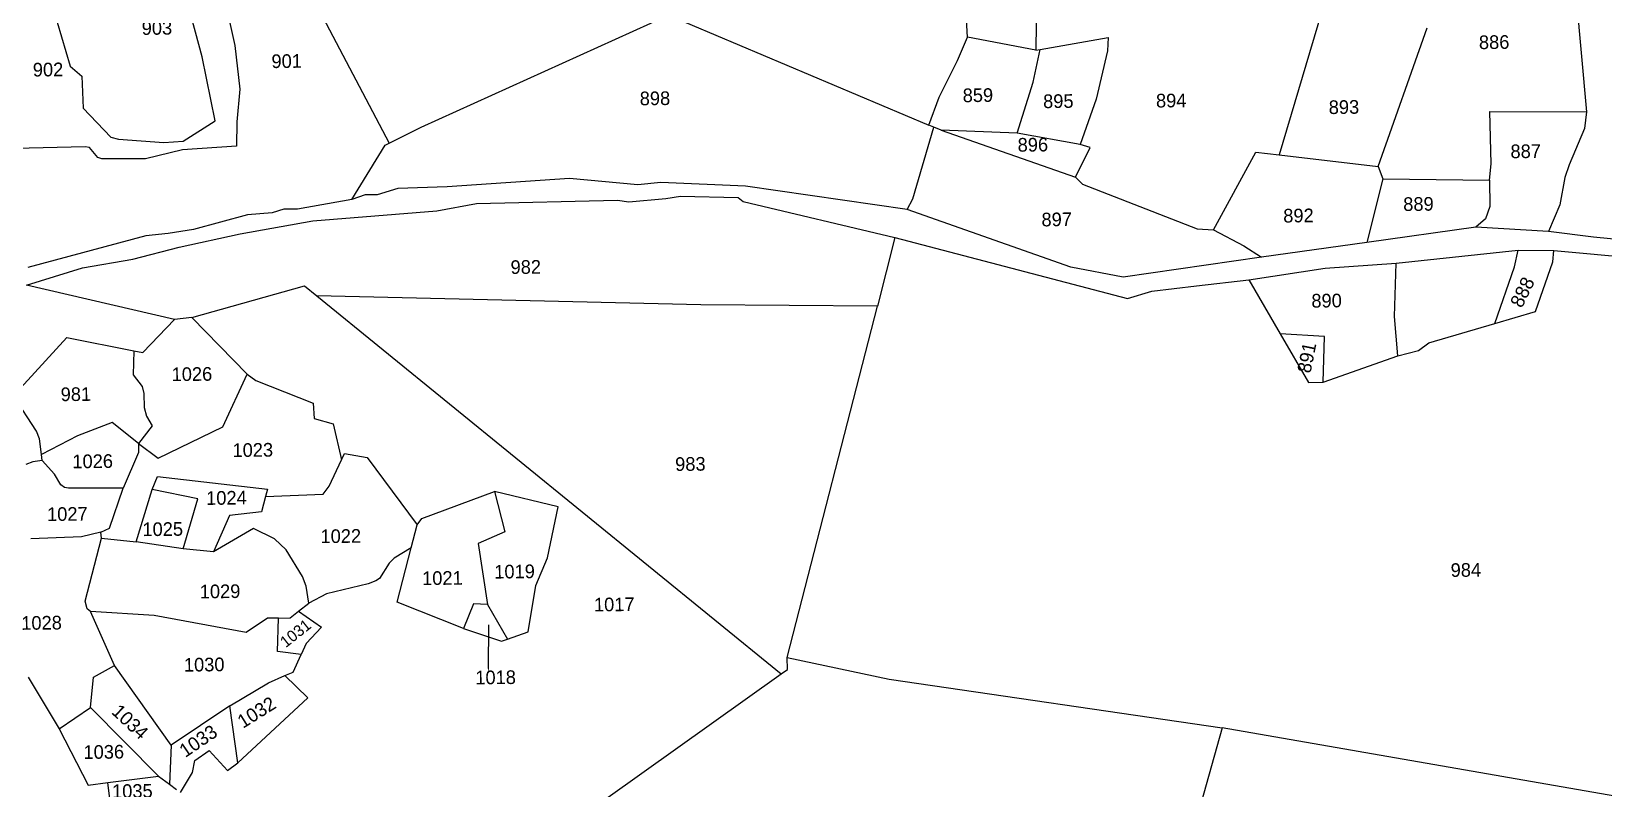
# Model space of a CAD drawing. Header units: metres. Extents: x 258455 to 262651, y 2177301 to 2183135.
# Drawn here: x 261042 to 262103, y 2178719 to 2179229 of the extents above; entities that cross this region are included whole.
import ezdxf

# ---------------------------------------------------------------- set-up
doc = ezdxf.new("R2010")
doc.units = ezdxf.units.M
for name, color, linetype in [('POLY_PARCEL', 6, 'Continuous'), ('POLY_ROAD', 30, 'Continuous'), ('TEXT_PARCEL', 7, 'Continuous')]:
    doc.layers.add(name, color=color, linetype=linetype)
doc.styles.add('TEXT_MAP', font='', dxfattribs={"height": 1.8})
doc.styles.get('TEXT_MAP').set_extended_font_data('Kruti Dev 050')

msp = doc.modelspace()

# ---------------------------------------------------------------- linework, layer by layer
msp.add_lwpolyline([(261350.7, 2178799.7), (261350.9, 2178829.1)])
msp.add_solid([(261351.1, 2178799.7), (261350.7, 2178797.2), (261350.3, 2178799.7)])
at = {"layer": 'POLY_PARCEL'}
for p, q in [((262082.2, 2179285.1), (262091.9, 2179175.1)), ((261721, 2179272), (261720.3, 2179216.7)), ((261674.2, 2179225.5), (261672.8, 2179249.6)), ((261157.5, 2179212.4), (261147.8, 2179248.1)), ((261173.2, 2179248.4), (261179.5, 2179220)), ((261236.6, 2179243.3), (261283.7, 2179154.1)), ((261305.3, 2179164.9), (261472.2, 2179240.5)), ((261472.2, 2179240.5), (261647.9, 2179166.1)), ((261913.1, 2179242.3), (261884.5, 2179146.1)), ((261059.6, 2179235.7), (261068.4, 2179206)), ((261951.4, 2179138.3), (261984.4, 2179231.8)), ((261179.5, 2179220), (261182.9, 2179190.4)), ((261667.4, 2179209.8), (261674.2, 2179225.5)), ((261720.3, 2179216.7), (261674.2, 2179225.5)), ((261718.4, 2179195.2), (261723.2, 2179217.2)), ((261720.3, 2179216.7), (261723.2, 2179217.2)), ((261723.2, 2179217.2), (261769.1, 2179225.3)), ((261769.1, 2179225.3), (261768.5, 2179216.3)), ((261166.2, 2179169.1), (261157.5, 2179212.4)), ((261654.9, 2179185.2), (261667.4, 2179209.8)), ((261768.5, 2179216.3), (261761, 2179183.7)), ((261068.4, 2179206), (261076.2, 2179199.3)), ((261076.2, 2179199.3), (261077.2, 2179177.7)), ((261182.9, 2179190.4), (261180.9, 2179168.4)), ((261647.9, 2179166.1), (261654.9, 2179185.2)), ((261707.7, 2179160.8), (261718.4, 2179195.2)), ((261077.2, 2179177.7), (261095.7, 2179158.1)), ((261761, 2179183.7), (261750.2, 2179153.2)), ((262027.5, 2179140.1), (262026.7, 2179175.5)), ((262026.7, 2179175.5), (262091.9, 2179175.1)), ((262091.9, 2179175.1), (262090.7, 2179163.9)), ((261144.6, 2179155.3), (261166.2, 2179169.1)), ((261180.9, 2179168.4), (261180.7, 2179152.1)), ((261283.7, 2179154.1), (261305.3, 2179164.9)), ((261637.3, 2179116.4), (261651.3, 2179164.8)), ((261651.3, 2179164.8), (261647.9, 2179166.1)), ((261656.3, 2179162.9), (261651.3, 2179164.8)), ((262090.7, 2179163.9), (262080.2, 2179139.5)), ((261095.7, 2179158.1), (261100.9, 2179156.7)), ((261100.9, 2179156.7), (261131.7, 2179154.6)), ((261131.7, 2179154.6), (261144.6, 2179155.3)), ((261280.9, 2179152.7), (261283.7, 2179154.1)), ((261656.3, 2179162.9), (261747, 2179131.1)), ((261707.7, 2179160.8), (261656.3, 2179162.9)), ((261750.2, 2179153.2), (261707.7, 2179160.8)), ((261757, 2179151.1), (261750.2, 2179153.2)), ((261078.4, 2179151.5), (261031.3, 2179150.4)), ((261081.3, 2179151.2), (261078.4, 2179151.5)), ((261087.1, 2179144.3), (261081.3, 2179151.2)), ((261089.7, 2179143.5), (261087.1, 2179144.3)), ((261119.2, 2179143.5), (261089.7, 2179143.5)), ((261144.3, 2179149.6), (261119.2, 2179143.5)), ((261180.7, 2179152.1), (261144.3, 2179149.6)), ((261258.4, 2179116.1), (261280.9, 2179152.7)), ((261747, 2179131.1), (261757, 2179151.1)), ((261840.1, 2179095.5), (261868.7, 2179147.9)), ((261868.7, 2179147.9), (261884.5, 2179146.1)), ((261884.5, 2179146.1), (261951.4, 2179138.3)), ((261951.4, 2179138.3), (261954.5, 2179130)), ((262026.4, 2179129.1), (262027.5, 2179140.1)), ((262080.2, 2179139.5), (262077.4, 2179130.8)), ((261747, 2179131.1), (261751.7, 2179126.3)), ((261751.7, 2179126.3), (261829.1, 2179096.3)), ((261954.5, 2179130), (261943.6, 2179087.1)), ((261954.5, 2179130), (262026.4, 2179129.1)), ((262026.4, 2179129.1), (262026.6, 2179111.4)), ((262077.4, 2179130.8), (262074, 2179112.5)), ((261633.4, 2179109.3), (261637.3, 2179116.4)), ((262026.6, 2179111.4), (262023.7, 2179103)), ((262074, 2179112.5), (262066.3, 2179094.5)), ((262023.7, 2179103), (262017.3, 2179097.5)), ((261625, 2179090.4), (261613.4, 2179044)), ((261829.1, 2179096.3), (261840.1, 2179095.5)), ((261840.1, 2179095.5), (261860.7, 2179084.8)), ((261860.7, 2179084.8), (261872.6, 2179077.1)), ((262043.4, 2179070.7), (262045.8, 2179081.9)), ((262069.2, 2179073.9), (262070, 2179081.6)), ((261962.4, 2179037.2), (261963.5, 2179073)), ((262030, 2179032.4), (262043.4, 2179070.7)), ((262057.5, 2179040.6), (262069.2, 2179073.9)), ((261138.9, 2179035.2), (261038.8, 2179058.2)), ((261150.4, 2179036.4), (261226.5, 2179057.9)), ((261226.5, 2179057.9), (261234.9, 2179051)), ((261864.1, 2179061.9), (261885.1, 2179025.5)), ((261494.2, 2179044.9), (261234.9, 2179051)), ((261234.9, 2179051), (261548.3, 2178796)), ((261150.4, 2179036.4), (261138.9, 2179035.2)), ((261187.9, 2178998.2), (261150.4, 2179036.4)), ((261613.4, 2179044), (261494.2, 2179044.9)), ((261552.4, 2178807), (261613.4, 2179044)), ((261964.5, 2179010.5), (261962.4, 2179037.2)), ((262030, 2179032.4), (262057.5, 2179040.6)), ((261117.4, 2179012.9), (261138.9, 2179035.2)), ((261985.6, 2179019.3), (262030, 2179032.4)), ((261030, 2178983.5), (261066.1, 2179022.9)), ((261066.1, 2179022.9), (261111.4, 2179014)), ((261915, 2179023.7), (261885.1, 2179025.5)), ((261885.1, 2179025.5), (261904.2, 2178992.5)), ((261914.2, 2178992.9), (261915, 2179023.7)), ((261978.6, 2179014.2), (261985.6, 2179019.3)), ((261111.4, 2179014), (261111, 2178997.7)), ((261111.4, 2179014), (261117.4, 2179012.9)), ((261914.2, 2178992.9), (261964.5, 2179010.5)), ((261964.5, 2179010.5), (261978.6, 2179014.2)), ((261111, 2178997.7), (261117, 2178990)), ((261171.4, 2178962.6), (261187.9, 2178998.2)), ((261187.9, 2178998.2), (261193.7, 2178993.9)), ((261045.6, 2178959.7), (261030, 2178983.5)), ((261117, 2178990), (261118.1, 2178985.2)), ((261118.1, 2178985.2), (261118.4, 2178975.8)), ((261193.7, 2178993.9), (261232.3, 2178978.6)), ((261904.2, 2178992.5), (261914.2, 2178992.9)), ((261118.4, 2178975.8), (261119.9, 2178969.9)), ((261232.3, 2178978.6), (261233.1, 2178968.2)), ((261096.6, 2178965.7), (261073.3, 2178956.6)), ((261114.6, 2178951.4), (261096.6, 2178965.7)), ((261123.8, 2178963.3), (261114.6, 2178951.4)), ((261119.9, 2178969.9), (261123.8, 2178963.3)), ((261127.8, 2178941.5), (261171.4, 2178962.6)), ((261233.1, 2178968.2), (261246, 2178964.7)), ((261246, 2178964.7), (261251.6, 2178940.5)), ((261047.6, 2178954.6), (261045.6, 2178959.7)), ((261048.9, 2178944.1), (261047.6, 2178954.6)), ((261073.3, 2178956.6), (261048.9, 2178944.1)), ((261049.4, 2178939.9), (261048.9, 2178944.1)), ((261114.6, 2178945.4), (261104.1, 2178921.4)), ((261114.6, 2178951.4), (261114.6, 2178945.4)), ((261114.6, 2178951.4), (261127.8, 2178941.5)), ((261251.6, 2178940.5), (261253.6, 2178944.7)), ((261253.6, 2178944.7), (261268.9, 2178942)), ((261268.9, 2178942), (261302.7, 2178896.6)), ((261043.1, 2178939.1), (261038.4, 2178937.2)), ((261049.4, 2178939.9), (261043.1, 2178939.1)), ((261057.8, 2178930.8), (261049.4, 2178939.9)), ((261062, 2178923.5), (261057.8, 2178930.8)), ((261243.2, 2178922.6), (261251.6, 2178940.5)), ((261064.5, 2178921.7), (261062, 2178923.5)), ((261067.2, 2178921.4), (261064.5, 2178921.7)), ((261104.1, 2178921.4), (261067.2, 2178921.4)), ((261095, 2178894.4), (261104.1, 2178921.4)), ((261113, 2178885), (261123.8, 2178920.3)), ((261123.8, 2178920.3), (261127.4, 2178929.1)), ((261154.6, 2178914.2), (261123.8, 2178920.3)), ((261127.4, 2178929.1), (261201.6, 2178920.6)), ((261201.6, 2178920.6), (261200.3, 2178915.7)), ((261239.2, 2178917.3), (261243.2, 2178922.6)), ((261144.6, 2178880.3), (261154.6, 2178914.2)), ((261200.3, 2178915.7), (261197.5, 2178905.3)), ((261200.3, 2178915.7), (261239.2, 2178917.3)), ((261305.7, 2178900.8), (261354.8, 2178919)), ((261397.7, 2178908.7), (261354.8, 2178919)), ((261354.8, 2178919), (261361.8, 2178891.9)), ((261175.9, 2178902.9), (261165.1, 2178878.3)), ((261197.5, 2178905.3), (261175.9, 2178902.9)), ((261302.7, 2178896.6), (261305.7, 2178900.8)), ((261390.5, 2178874.4), (261397.7, 2178908.7)), ((261075.9, 2178888.5), (261041.9, 2178887.1)), ((261089.1, 2178891.6), (261075.9, 2178888.5)), ((261089.1, 2178891.6), (261095, 2178894.4)), ((261089.4, 2178887.6), (261089.1, 2178891.6)), ((261192.1, 2178894.1), (261165.1, 2178878.3)), ((261206.4, 2178887.2), (261192.1, 2178894.1)), ((261298.5, 2178881), (261302.7, 2178896.6)), ((261361.8, 2178891.9), (261343.7, 2178883.9)), ((261078.5, 2178845.1), (261089.4, 2178887.6)), ((261089.4, 2178887.6), (261113, 2178885)), ((261144.6, 2178880.3), (261113, 2178885)), ((261165.1, 2178878.3), (261144.6, 2178880.3)), ((261214.1, 2178879.6), (261206.4, 2178887.2)), ((261225.1, 2178861.7), (261214.1, 2178879.6)), ((261298.5, 2178881), (261287, 2178874.1)), ((261289, 2178844.3), (261298.5, 2178881)), ((261343.7, 2178883.9), (261350.1, 2178842.7)), ((261283.8, 2178870.8), (261277.1, 2178860.3)), ((261287, 2178874.1), (261283.8, 2178870.8)), ((261382.8, 2178855.6), (261390.5, 2178874.4)), ((261227.7, 2178855.1), (261225.1, 2178861.7)), ((261269.6, 2178856.7), (261241.4, 2178849.9)), ((261274.6, 2178858.7), (261269.6, 2178856.7)), ((261277.1, 2178860.3), (261274.6, 2178858.7)), ((261229.4, 2178843.8), (261227.7, 2178855.1)), ((261241.4, 2178849.9), (261229.4, 2178843.8)), ((261377.6, 2178824.3), (261382.8, 2178855.6)), ((261079.9, 2178839.9), (261078.5, 2178845.1)), ((261082, 2178838), (261079.9, 2178839.9)), ((261125.1, 2178835.5), (261082, 2178838)), ((261098.4, 2178801.7), (261082, 2178838)), ((261187.2, 2178824), (261125.1, 2178835.5)), ((261216.8, 2178833.8), (261222.5, 2178838.3)), ((261222.5, 2178838.3), (261229.4, 2178843.8)), ((261222.5, 2178838.3), (261238, 2178827.6)), ((261333.9, 2178826.7), (261289, 2178844.3)), ((261289, 2178844.3), (261289, 2178844.3)), ((261340.6, 2178843.3), (261333.9, 2178826.7)), ((261350.1, 2178842.7), (261340.6, 2178843.3)), ((261350.1, 2178842.7), (261363.6, 2178819.5)), ((261201.5, 2178833.5), (261187.2, 2178824)), ((261209, 2178833.6), (261201.5, 2178833.5)), ((261208.4, 2178811.1), (261209, 2178833.6)), ((261209, 2178833.6), (261216.8, 2178833.8)), ((261238, 2178827.6), (261227.7, 2178816.5)), ((261333.9, 2178826.7), (261359.5, 2178818)), ((261363.6, 2178819.5), (261377.6, 2178824.3)), ((261227.7, 2178816.5), (261224.4, 2178809)), ((261359.5, 2178818), (261363.6, 2178819.5)), ((261224.4, 2178809), (261208.4, 2178811.1)), ((261219, 2178797.2), (261224.4, 2178809)), ((261552.5, 2178798.9), (261552.4, 2178807)), ((261552.4, 2178807), (261621.2, 2178792.5)), ((261039.9, 2178793.7), (261060.9, 2178758.9)), ((261082.1, 2178773.3), (261084, 2178793.8)), ((261084, 2178793.8), (261098.4, 2178801.7)), ((261136.5, 2178748), (261098.4, 2178801.7)), ((261202.2, 2178790), (261213.2, 2178794.8)), ((261213.2, 2178794.8), (261219, 2178797.2)), ((261213.2, 2178794.8), (261228.7, 2178779.8)), ((261347.6, 2178653.2), (261548.3, 2178796)), ((261548.3, 2178796), (261552.5, 2178798.9)), ((261621.2, 2178792.5), (261846, 2178759.5)), ((261176.1, 2178774.4), (261202.2, 2178790)), ((261060.9, 2178758.9), (261082.1, 2178773.3)), ((261128.1, 2178727.1), (261082.1, 2178773.3)), ((261176.1, 2178774.4), (261136.5, 2178748)), ((261181.5, 2178736), (261176.1, 2178774.4)), ((261228.7, 2178779.8), (261181.5, 2178736)), ((261060.9, 2178758.9), (261080.4, 2178721)), ((261846, 2178759.5), (261771.8, 2178495.5)), ((262143.7, 2178707.9), (261846, 2178759.5)), ((261136.5, 2178748), (261135.5, 2178721.5)), ((261152.6, 2178737.6), (261162.2, 2178744.2)), ((261162.2, 2178744.2), (261174.6, 2178730.9)), ((261142.8, 2178716), (261150.9, 2178729.4)), ((261150.9, 2178729.4), (261152.6, 2178737.6)), ((261174.6, 2178730.9), (261181.5, 2178736)), ((261080.4, 2178721), (261093.7, 2178722.7)), ((261093.7, 2178722.7), (261128.1, 2178727.1)), ((261095.7, 2178706.2), (261093.7, 2178722.7)), ((261128.1, 2178727.1), (261135.5, 2178721.5)), ((261135.5, 2178721.5), (261140.2, 2178718))]:
    msp.add_line(p, q, dxfattribs=at)
at = {"layer": 'POLY_ROAD'}
for p, q in [((261289.5, 2179123.4), (261275.7, 2179119.3)), ((261322.8, 2179124.7), (261289.5, 2179123.4)), ((261405.5, 2179130.2), (261322.8, 2179124.7)), ((261451.5, 2179125.9), (261405.5, 2179130.2)), ((261467, 2179127.5), (261451.5, 2179125.9)), ((261524.3, 2179125.1), (261467, 2179127.5)), ((261633.4, 2179109.3), (261524.3, 2179125.1)), ((261258.4, 2179116.1), (261221.8, 2179109.6)), ((261267.5, 2179119.3), (261258.4, 2179116.1)), ((261275.7, 2179119.3), (261267.5, 2179119.3)), ((261315.8, 2179108.5), (261342.7, 2179113.4)), ((261342.7, 2179113.4), (261437.8, 2179115.6)), ((261437.8, 2179115.6), (261445.4, 2179114.5)), ((261445.4, 2179114.5), (261470.4, 2179116.7)), ((261470.4, 2179116.7), (261480.3, 2179118.3)), ((261480.3, 2179118.3), (261519.2, 2179117.3)), ((261519.2, 2179117.3), (261522.7, 2179114.7)), ((261522.7, 2179114.7), (261625, 2179090.4)), ((261188, 2179105.8), (261151.6, 2179095.8)), ((261183.2, 2179092.8), (261232.2, 2179101.6)), ((261204.8, 2179107), (261188, 2179105.8)), ((261212.5, 2179109.5), (261204.8, 2179107)), ((261221.8, 2179109.6), (261212.5, 2179109.5)), ((261232.2, 2179101.6), (261315.8, 2179108.5)), ((261743.8, 2179070.4), (261633.4, 2179109.3)), ((261119.5, 2179091.6), (261039.7, 2179070.1)), ((261134.6, 2179093.2), (261119.5, 2179091.6)), ((261151.6, 2179095.8), (261134.6, 2179093.2)), ((261141.9, 2179083.9), (261183.2, 2179092.8)), ((261625, 2179090.4), (261782.2, 2179049.2)), ((262017.3, 2179097.5), (261943.6, 2179087.1)), ((262066.3, 2179094.5), (262017.3, 2179097.5)), ((262096.7, 2179090.7), (262066.3, 2179094.5)), ((262175.7, 2179082.6), (262096.7, 2179090.7)), ((261110.6, 2179075.8), (261141.9, 2179083.9)), ((261943.6, 2179087.1), (261872.6, 2179077.1)), ((261963.5, 2179073), (262045.8, 2179081.9)), ((262045.8, 2179081.9), (262070, 2179081.6)), ((262070, 2179081.6), (262287.9, 2179061.8)), ((261038.8, 2179058.2), (261076.7, 2179070)), ((261076.7, 2179070), (261110.6, 2179075.8)), ((261779.3, 2179063.6), (261743.8, 2179070.4)), ((261872.6, 2179077.1), (261779.3, 2179063.6)), ((261864.1, 2179061.9), (261915.5, 2179069.8)), ((261915.5, 2179069.8), (261963.5, 2179073)), ((261798.5, 2179054.3), (261828.6, 2179057.8)), ((261828.6, 2179057.8), (261864.1, 2179061.9)), ((261782.2, 2179049.2), (261798.5, 2179054.3))]:
    msp.add_line(p, q, dxfattribs=at)

# ---------------------------------------------------------------- texts
at = {"layer": 'TEXT_PARCEL', "style": 'TEXT_MAP'}
for s, height, rotation, p in [('903', 9.21, 0.6646, (261116.7, 2179227.1)), ('886', 9.21, 0.6646, (262019.4, 2179217.5)), ('902', 9.21, 0.6646, (261043.2, 2179199)), ('901', 9.21, 0.6646, (261204.3, 2179204.7)), ('898', 9.21, 0.6646, (261452.9, 2179179.6)), ('859', 9.21, 0.6646, (261670.9, 2179181.7)), ('895', 9.21, 0.6646, (261725.2, 2179177.7)), ('894', 9.21, 0.6646, (261801.4, 2179178.1)), ('893', 9.21, 0.6646, (261918, 2179173.7)), ('896', 9.21, 0.6646, (261708, 2179148.3)), ('887', 9.21, 0.6646, (262040.7, 2179143.9)), ('889', 9.21, 0.6646, (261968.3, 2179108.3)), ('897', 9.21, 0.6646, (261724.1, 2179097.9)), ('892', 9.21, 0.6646, (261887.3, 2179100.5)), ('982', 9.21, 0.6646, (261365.7, 2179065.8)), ('888', 9.21, 64.0814, (262048.3, 2179042.3)), ('890', 9.21, 0.6646, (261906.3, 2179043.1)), ('891', 9.21, 78.5606, (261905.6, 2178998.4)), ('1026', 9.21, 0.6646, (261136.9, 2178993.5)), ('981', 9.21, 0.6646, (261062, 2178980)), ('1023', 9.21, 0.6646, (261178, 2178942.3)), ('1026', 9.21, 0.6646, (261069.9, 2178934.7)), ('983', 9.21, 0.6646, (261476.8, 2178932.9)), ('1024', 9.21, 0.6646, (261160.2, 2178910)), ('1027', 9.21, 0.6646, (261052.8, 2178899.1)), ('1025', 9.21, 0.6646, (261117.2, 2178888.9)), ('1022', 9.21, 0.6646, (261237.4, 2178884.2)), ('1019', 9.21, 0.6646, (261354.7, 2178860.3)), ('984', 9.21, 0.6646, (262000.3, 2178861.4)), ('1029', 9.21, 0.6646, (261155.9, 2178846.9)), ('1021', 9.21, 0.6646, (261306, 2178855.9)), ('1017', 9.21, 0.6646, (261422, 2178838.1)), ('1028', 9.21, 0.6646, (261035.4, 2178825.7)), ('1031', 7.68, 38.4184, (261213.9, 2178813.3)), ('1030', 9.21, 0.6646, (261145.2, 2178797.5)), ('1018', 9.21, 0.6646, (261341.9, 2178788.9)), ('1034', 9.21, 316.8105, (261095.7, 2178769.7)), ('1032', 9.21, 32.074, (261185, 2178758.9)), ('1033', 9.21, 34.3338, (261146.1, 2178739.2)), ('1036', 9.21, 0.6646, (261077.4, 2178738.6)), ('1035', 9.21, 0.6646, (261096.7, 2178712.2))]:
    msp.add_text(s, height=height, rotation=rotation, dxfattribs=at).set_placement(p)

doc.saveas('drawing.dxf')
